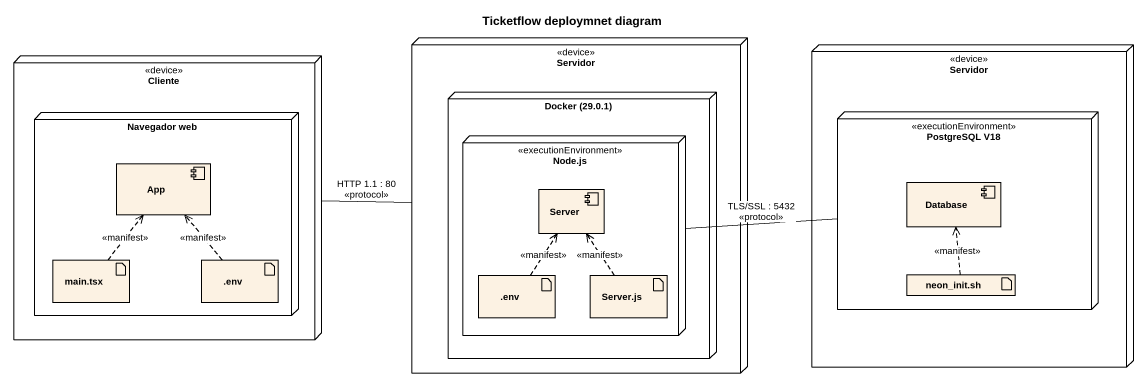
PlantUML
@startuml
title Ticketflow deploymnet diagram
node Cliente <<device>> {
  node "Navegador web" as Navegador_web {
    component App
    artifact "main.tsx" as main_tsx
    artifact ".env" as env
  }
}
node Servidor <<device>> {
  node "Docker (29.0.1)" as Docker_29_0_1 {
    node "Node.js" as Node_js <<executionEnvironment>> {
      component Server
      artifact ".env" as env_2
      artifact "Server.js" as Server_js
    }
  }
}
node "Servidor" as Servidor_2 <<device>> {
  node "PostgreSQL V18" as PostgreSQL_V18 <<executionEnvironment>> {
    component "Database" as Database_
    artifact "neon_init.sh" as neon_init_sh
  }
}
Servidor -left- Cliente : HTTP 1.1 : 80\n<<protocol>>
Node_js -right- PostgreSQL_V18 : TLS/SSL : 5432\n<<protocol>>
main_tsx .up.> App : <<manifest>>
env .up.> App : <<manifest>>
env_2 .up.> Server : <<manifest>>
Server_js .up.> Server : <<manifest>>
neon_init_sh .up.> Database_ : <<manifest>>
@enduml
